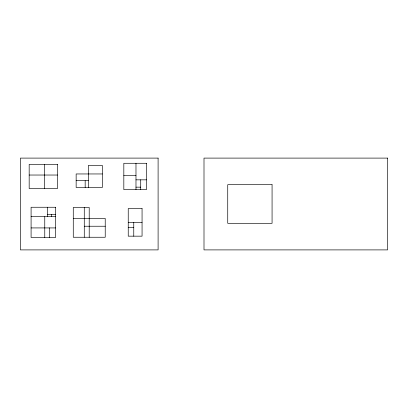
<?xml version="1.0" encoding="UTF-8"?>
<svg xmlns="http://www.w3.org/2000/svg" width="408" height="408" viewBox="0 0 408 408"><rect width="100%" height="100%" fill="white"/><g stroke="black" fill="none" stroke-linecap="round" stroke-linejoin="round"><path stroke-width="0.61" d="M102.352 173.956L76.148 173.956L76.148 187.476L102.352 187.476L102.352 165.444L88.332 165.444L88.332 187.476M29.172 175.032L57.528 175.032M123.823 175.573L135.981 175.573M135.981 179.836L146.477 179.836M76.148 180.673L88.332 180.673M135.981 187.16L140.714 187.16M47.425 214.511L55.615 214.511M31.085 216.668L55.615 216.668M73.272 218.443L105.228 218.443L105.228 237.252L73.272 237.252L73.272 207.468L89.214 207.468L89.214 237.252M128.239 222.416L142.061 222.416M84.272 226.236L105.228 226.236M128.239 227.649L133.763 227.649M31.085 227.924L55.615 227.924M140.714 179.836L140.714 189.638M135.981 163.282L135.981 189.638M133.763 222.416L133.763 236.166M85.17 180.673L85.17 187.476M84.272 207.468L84.272 237.252M51.332 214.511L51.332 216.668M49.297 227.924L49.297 237.466M47.425 207.254L47.425 216.668M44.763 216.668L44.763 237.466M44.365 164.393L44.365 188.527M158.1 158.1L20.4 158.1L20.4 249.9L158.1 249.9L158.1 158.1M387.6 158.1L204 158.1L204 249.9L387.6 249.9L387.6 158.1M146.477 163.282L123.823 163.282L123.823 189.638L146.477 189.638L146.477 163.282M57.528 164.393L29.172 164.393L29.172 188.527L57.528 188.527L57.528 164.393M272.07 184.696L227.73 184.696L227.73 223.304L272.07 223.304L272.07 184.696M55.615 207.254L31.085 207.254L31.085 237.466L55.615 237.466L55.615 207.254M142.061 208.554L128.239 208.554L128.239 236.166L142.061 236.166L142.061 208.554"/></g></svg>
